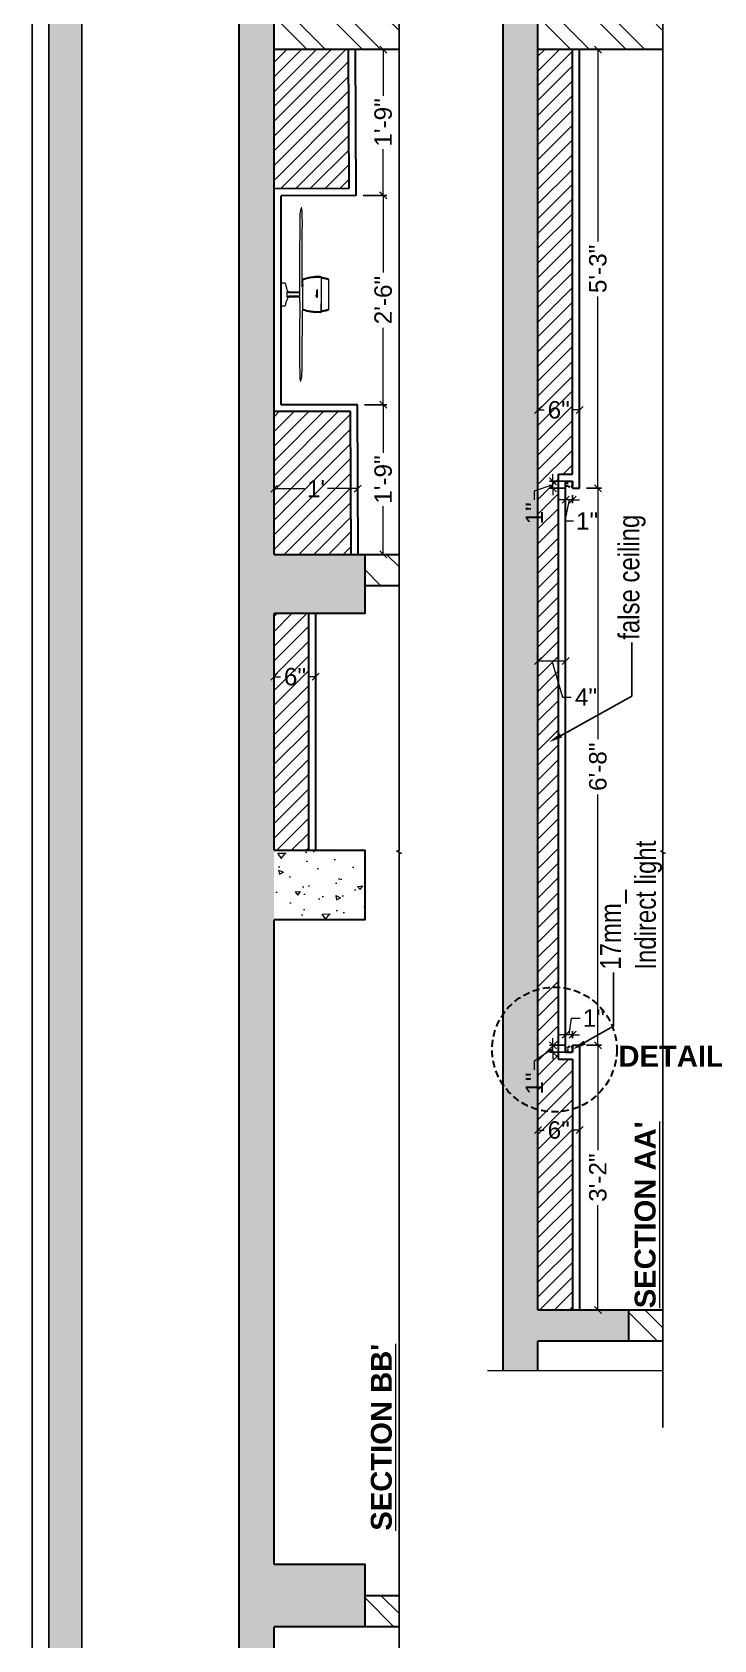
# Model space of a CAD drawing. Header units: millimetres. Extents: x 56222 to 3066687, y -650199 to -121287.
# Drawn here: x 128209.7 to 128307.6, y -185427.1 to -185196.2 of the extents above; entities that cross this region are included whole.
import ezdxf
from ezdxf import colors
from ezdxf.entities.mleader import LeaderData, LeaderLine
from ezdxf.math import Vec2, Vec3

# ---------------------------------------------------------------- set-up
doc = ezdxf.new("R2010")
doc.units = ezdxf.units.MM
doc.header["$MEASUREMENT"] = 0
doc.header["$PDMODE"] = 35
doc.linetypes.add('DASHED2', pattern=[0.375, 0.25, -0.125])
doc.linetypes.add('DASHEDX2', pattern=[1.5, 1, -0.5])
doc.layers.get('Defpoints').update_dxf_attribs({"color": 220})
doc.layers.add('AR HATCH-7', color=7, linetype='Continuous')
for name, color, linetype, lineweight in [('DIM.', 250, 'Continuous', 13), ('dim05', 1, 'Continuous', 13), ('Electrical', 84, 'Continuous', 30), ('GROUND FLOOR', 7, 'Continuous', 9), ('GROUND FLOOR  ( HATCH )', 251, 'Continuous', 9), ('NAME PLATE', 7, 'Continuous', 25), ('SECTION ( SLAB PLine )', 104, 'Continuous', 30), ('Text', 7, 'Continuous', 15), ('wall', 7, 'Continuous', 30), ('XX~SLAB ( BEAM )~ ( DIM )', 7, 'Continuous', 9)]:
    doc.layers.add(name, color=color, linetype=linetype, lineweight=lineweight)
doc.styles.add('Arial', font='arial.ttf')
doc.styles.get("Standard").update_dxf_attribs({"font": 'arial.ttf', "height": 6})
doc.styles.add('style4', font='ARIALN.TTF')
doc.dimstyles.new('ISO-25', dxfattribs={"dimtxt": 2.5, "dimasz": 1, "dimexe": 0.5, "dimexo": 1, "dimtad": 0, "dimdec": 1, "dimlunit": 4, "dimtxsty": 'Standard', "dimblk": 'OBLIQUE', "dimcen": 2.5, "dimclrd": 1, "dimclre": 1, "dimclrt": 5, "dimadec": 0, "dimazin": 0, "dimtfac": 1, "dimtdec": 1, "dimtmove": 0, "dimatfit": 3, "dimfxl": 1, "dimlwd": -1, "dimarcsym": 0})

# ---------------------------------------------------------------- blocks, each defined once
blk = doc.blocks.new('LAYOUT FILE')
at = {"layer": 'NAME PLATE', "true_color": 0xd39e00}
h = blk.add_hatch(color=42, dxfattribs=at)
h.paths.add_polyline_path([(3346889.83, -513806.18), (3346889.83, -514260.7), (3347535.56, -514260.7), (3347535.56, -513806.18)])
h.paths.add_polyline_path([(3346894.36, -513810.71), (3347531.03, -513810.71), (3347531.03, -514256.17), (3346894.36, -514256.17)], flags=16)
at = {"layer": 'NAME PLATE', "color": 42, "true_color": 0xd39e00}
for points in [[(3346887.56, -513803.91), (3347537.83, -513803.91), (3347537.83, -514262.96), (3346887.56, -514262.96)], [(3346889.83, -513806.18), (3347535.56, -513806.18), (3347535.56, -514260.7), (3346889.83, -514260.7)], [(3346894.36, -513810.71), (3347531.03, -513810.71), (3347531.03, -514256.17), (3346894.36, -514256.17)]]:
    blk.add_lwpolyline(points, close=True, dxfattribs=at)
blk = doc.blocks.new('_Oblique')
at = {"layer": 'wall', "color": 0, "lineweight": -2}
blk.add_line((-0.5, -0.5), (0.5, 0.5), dxfattribs=at)
blk = doc.blocks.new('*D143')
at = {"layer": 'Defpoints', "color": 0, "lineweight": 30, "transparency": 16777216}
for p in [(128288.29, -185341.7), (128290.93, -185341.7), (128288.82, -185379.7)]:
    blk.add_point(p, dxfattribs=at)
at = {"layer": 'dim05', "color": 1, "linetype": 'Continuous', "lineweight": -2, "transparency": 16777216}
for p, q in [((128289.29, -185341.7), (128291.43, -185341.7)), ((128289.82, -185379.7), (128291.43, -185379.7))]:
    blk.add_line(p, q, dxfattribs=at)
at = {"layer": 'dim05', "color": 1, "linetype": 'Continuous', "transparency": 16777216}
for p, q in [((128290.93, -185341.7), (128290.93, -185356.75)), ((128290.93, -185379.7), (128290.93, -185364.65))]:
    blk.add_line(p, q, dxfattribs=at)
at = {"layer": 'dim05', "color": 1, "transparency": 16777216}
for p, rotation in [((128290.93, -185341.7), 90), ((128290.93, -185379.7), 270)]:
    blk.add_blockref('_Oblique', p, dxfattribs=dict(at, rotation=rotation))
at = {"layer": 'dim05', "color": 5, "lineweight": 25, "transparency": 16777216, "insert": (128290.93, -185360.7), "char_height": 2.5, "attachment_point": 5, "rotation": 90, "style": 'Arial'}
blk.add_mtext('3\'-2"', dxfattribs=at)
blk = doc.blocks.new('*D144')
at = {"layer": 'Defpoints', "color": 0, "lineweight": 30, "transparency": 16777216}
for p in [(128286.28, -185340.18), (128286.28, -185341.7), (128287.29, -185341.7)]:
    blk.add_point(p, dxfattribs=at)
at = {"layer": 'dim05', "color": 1, "linetype": 'Continuous', "transparency": 16777216}
for p, q in [((128286.79, -185340.18), (128287.14, -185337.79)), ((128287.14, -185337.79), (128288.39, -185337.79)), ((128286.28, -185340.18), (128285.28, -185340.18)), ((128287.29, -185340.18), (128286.28, -185340.18)), ((128287.29, -185340.18), (128286.28, -185340.18)), ((128287.29, -185340.18), (128288.29, -185340.18))]:
    blk.add_line(p, q, dxfattribs=at)
at = {"layer": 'dim05', "color": 1, "linetype": 'Continuous', "lineweight": -2, "transparency": 16777216}
for p, q in [((128286.28, -185340.7), (128286.28, -185339.68)), ((128287.29, -185340.7), (128287.29, -185339.68))]:
    blk.add_line(p, q, dxfattribs=at)
at = {"layer": 'dim05', "color": 1, "transparency": 16777216}
blk.add_blockref('_Oblique', (128286.28, -185340.18), dxfattribs=at)
at = {"layer": 'dim05', "color": 1, "transparency": 16777216, "rotation": 180}
blk.add_blockref('_Oblique', (128287.29, -185340.18), dxfattribs=at)
at = {"layer": 'dim05', "color": 5, "lineweight": 25, "transparency": 16777216, "insert": (128290.34, -185337.79), "char_height": 2.5, "attachment_point": 5, "style": 'Arial'}
blk.add_mtext('1"', dxfattribs=at)
blk = doc.blocks.new('*D145')
at = {"layer": 'Defpoints', "color": 0, "lineweight": 30, "transparency": 16777216}
for p in [(128284.48, -185341.7), (128287.29, -185341.7), (128287.29, -185342.7)]:
    blk.add_point(p, dxfattribs=at)
at = {"layer": 'dim05', "color": 1, "linetype": 'Continuous', "transparency": 16777216}
for p, q in [((128284.48, -185342.2), (128281.79, -185343.99)), ((128284.48, -185341.7), (128284.48, -185340.7)), ((128284.48, -185342.7), (128284.48, -185341.7)), ((128284.48, -185342.7), (128284.48, -185341.7)), ((128284.48, -185342.7), (128284.48, -185343.7)), ((128281.79, -185343.99), (128281.79, -185345.24))]:
    blk.add_line(p, q, dxfattribs=at)
at = {"layer": 'dim05', "color": 1, "linetype": 'Continuous', "lineweight": -2, "transparency": 16777216}
for p, q in [((128286.29, -185341.7), (128283.98, -185341.7)), ((128286.29, -185342.7), (128283.98, -185342.7))]:
    blk.add_line(p, q, dxfattribs=at)
at = {"layer": 'dim05', "color": 1, "transparency": 16777216}
for p, rotation in [((128284.48, -185341.7), 270), ((128284.48, -185342.7), 90)]:
    blk.add_blockref('_Oblique', p, dxfattribs=dict(at, rotation=rotation))
at = {"layer": 'dim05', "color": 5, "lineweight": 25, "transparency": 16777216, "insert": (128281.79, -185347.19), "char_height": 2.5, "attachment_point": 5, "rotation": 90, "style": 'Arial'}
blk.add_mtext('1"', dxfattribs=at)
blk = doc.blocks.new('*D146')
at = {"layer": 'Defpoints', "color": 0, "lineweight": 30, "transparency": 16777216}
for p in [(128288.29, -185261.7), (128290.93, -185261.7), (128288.29, -185341.7)]:
    blk.add_point(p, dxfattribs=at)
at = {"layer": 'dim05', "color": 1, "linetype": 'Continuous', "lineweight": -2, "transparency": 16777216}
for p, q in [((128289.29, -185261.7), (128291.43, -185261.7)), ((128289.29, -185341.7), (128291.43, -185341.7))]:
    blk.add_line(p, q, dxfattribs=at)
at = {"layer": 'dim05', "color": 1, "linetype": 'Continuous', "transparency": 16777216}
for p, q in [((128290.93, -185261.7), (128290.93, -185297.75)), ((128290.93, -185341.7), (128290.93, -185305.66))]:
    blk.add_line(p, q, dxfattribs=at)
at = {"layer": 'dim05', "color": 1, "transparency": 16777216}
for p, rotation in [((128290.93, -185261.7), 90), ((128290.93, -185341.7), 270)]:
    blk.add_blockref('_Oblique', p, dxfattribs=dict(at, rotation=rotation))
at = {"layer": 'dim05', "color": 5, "lineweight": 25, "transparency": 16777216, "insert": (128290.93, -185301.7), "char_height": 2.5, "attachment_point": 5, "rotation": 90, "style": 'Arial'}
blk.add_mtext('6\'-8"', dxfattribs=at)
blk = doc.blocks.new('*D147')
at = {"layer": 'Defpoints', "color": 0, "lineweight": 30, "transparency": 16777216}
for p in [(128286.28, -185261.7), (128287.29, -185261.7), (128286.28, -185263.35)]:
    blk.add_point(p, dxfattribs=at)
at = {"layer": 'dim05', "color": 1, "linetype": 'Continuous', "transparency": 16777216}
for p, q in [((128286.28, -185263.35), (128285.28, -185263.35)), ((128286.79, -185263.35), (128286.17, -185266.4)), ((128287.29, -185263.35), (128286.28, -185263.35)), ((128287.29, -185263.35), (128286.28, -185263.35)), ((128287.29, -185263.35), (128288.29, -185263.35)), ((128286.17, -185266.4), (128287.42, -185266.4))]:
    blk.add_line(p, q, dxfattribs=at)
at = {"layer": 'dim05', "color": 1, "linetype": 'Continuous', "lineweight": -2, "transparency": 16777216}
for p, q in [((128286.28, -185262.7), (128286.28, -185263.85)), ((128287.29, -185262.7), (128287.29, -185263.85))]:
    blk.add_line(p, q, dxfattribs=at)
at = {"layer": 'dim05', "color": 1, "transparency": 16777216}
blk.add_blockref('_Oblique', (128286.28, -185263.35), dxfattribs=at)
at = {"layer": 'dim05', "color": 1, "transparency": 16777216, "rotation": 180}
blk.add_blockref('_Oblique', (128287.29, -185263.35), dxfattribs=at)
at = {"layer": 'dim05', "color": 5, "lineweight": 25, "transparency": 16777216, "insert": (128289.37, -185266.4), "char_height": 2.5, "attachment_point": 5, "style": 'Arial'}
blk.add_mtext('1"', dxfattribs=at)
blk = doc.blocks.new('*D148')
at = {"layer": 'Defpoints', "color": 0, "lineweight": 30, "transparency": 16777216}
for p in [(128284.48, -185260.7), (128287.29, -185260.7), (128287.29, -185261.7)]:
    blk.add_point(p, dxfattribs=at)
at = {"layer": 'dim05', "color": 1, "linetype": 'Continuous', "transparency": 16777216}
for p, q in [((128284.48, -185261.2), (128281.79, -185262.12)), ((128284.48, -185260.7), (128284.48, -185259.7)), ((128284.48, -185261.7), (128284.48, -185260.7)), ((128284.48, -185261.7), (128284.48, -185260.7)), ((128284.48, -185261.7), (128284.48, -185262.7)), ((128281.79, -185262.12), (128281.79, -185263.37))]:
    blk.add_line(p, q, dxfattribs=at)
at = {"layer": 'dim05', "color": 1, "linetype": 'Continuous', "lineweight": -2, "transparency": 16777216}
for p, q in [((128286.29, -185260.7), (128283.98, -185260.7)), ((128286.29, -185261.7), (128283.98, -185261.7))]:
    blk.add_line(p, q, dxfattribs=at)
at = {"layer": 'dim05', "color": 1, "transparency": 16777216}
for p, rotation in [((128284.48, -185260.7), 270), ((128284.48, -185261.7), 90)]:
    blk.add_blockref('_Oblique', p, dxfattribs=dict(at, rotation=rotation))
at = {"layer": 'dim05', "color": 5, "lineweight": 25, "transparency": 16777216, "insert": (128281.79, -185265.31), "char_height": 2.5, "attachment_point": 5, "rotation": 90, "style": 'Arial'}
blk.add_mtext('1"', dxfattribs=at)
blk = doc.blocks.new('*D149')
at = {"layer": 'Defpoints', "color": 0, "lineweight": 30, "transparency": 16777216}
for p in [(128290.93, -185198.7), (128291.28, -185198.7), (128288.29, -185261.7)]:
    blk.add_point(p, dxfattribs=at)
at = {"layer": 'dim05', "color": 1, "linetype": 'Continuous', "lineweight": -2, "transparency": 16777216}
for p, q in [((128290.28, -185198.7), (128290.43, -185198.7)), ((128289.29, -185261.7), (128291.43, -185261.7))]:
    blk.add_line(p, q, dxfattribs=at)
at = {"layer": 'dim05', "color": 1, "linetype": 'Continuous', "transparency": 16777216}
for p, q in [((128290.93, -185198.7), (128290.93, -185226.25)), ((128290.93, -185261.7), (128290.93, -185234.15))]:
    blk.add_line(p, q, dxfattribs=at)
at = {"layer": 'dim05', "color": 1, "transparency": 16777216}
for p, rotation in [((128290.93, -185198.7), 90), ((128290.93, -185261.7), 270)]:
    blk.add_blockref('_Oblique', p, dxfattribs=dict(at, rotation=rotation))
at = {"layer": 'dim05', "color": 5, "lineweight": 25, "transparency": 16777216, "insert": (128290.93, -185230.2), "char_height": 2.5, "attachment_point": 5, "rotation": 90, "style": 'Arial'}
blk.add_mtext('5\'-3"', dxfattribs=at)
blk = doc.blocks.new('*D154')
at = {"layer": 'Defpoints', "color": 0, "lineweight": 30, "transparency": 16777216}
for p in [(128282.32, -185284.74), (128286.28, -185284.74), (128286.28, -185286.5)]:
    blk.add_point(p, dxfattribs=at)
at = {"layer": 'dim05', "color": 1, "linetype": 'Continuous', "lineweight": -2, "transparency": 16777216}
for p, q in [((128282.32, -185285.74), (128282.32, -185287)), ((128286.28, -185285.74), (128286.28, -185287))]:
    blk.add_line(p, q, dxfattribs=at)
at = {"layer": 'dim05', "color": 1, "linetype": 'Continuous', "transparency": 16777216}
for p, q in [((128282.32, -185286.5), (128286.28, -185286.5)), ((128284.3, -185286.5), (128285.86, -185291.69)), ((128285.86, -185291.69), (128287.11, -185291.69))]:
    blk.add_line(p, q, dxfattribs=at)
at = {"layer": 'dim05', "color": 1, "transparency": 16777216, "rotation": 180}
blk.add_blockref('_Oblique', (128282.32, -185286.5), dxfattribs=at)
at = {"layer": 'dim05', "color": 1, "transparency": 16777216}
blk.add_blockref('_Oblique', (128286.28, -185286.5), dxfattribs=at)
at = {"layer": 'dim05', "color": 5, "lineweight": 25, "transparency": 16777216, "insert": (128289.22, -185291.69), "char_height": 2.5, "attachment_point": 5, "style": 'Arial'}
blk.add_mtext('4"', dxfattribs=at)
blk = doc.blocks.new('*D155')
at = {"layer": 'Defpoints', "color": 0, "lineweight": 30, "transparency": 16777216}
for p in [(128282.32, -185250.45), (128288.29, -185250.45), (128288.29, -185250.45)]:
    blk.add_point(p, dxfattribs=at)
at = {"layer": 'dim05', "color": 1, "linetype": 'Continuous', "lineweight": -2, "transparency": 16777216}
for p, q in [((128282.32, -185249.45), (128282.32, -185249.95)), ((128288.29, -185249.45), (128288.29, -185249.95))]:
    blk.add_line(p, q, dxfattribs=at)
at = {"layer": 'dim05', "color": 1, "linetype": 'Continuous', "transparency": 16777216}
for p, q in [((128282.32, -185250.45), (128283.23, -185250.45)), ((128288.29, -185250.45), (128287.37, -185250.45))]:
    blk.add_line(p, q, dxfattribs=at)
at = {"layer": 'dim05', "color": 1, "transparency": 16777216, "rotation": 180}
blk.add_blockref('_Oblique', (128282.32, -185250.45), dxfattribs=at)
at = {"layer": 'dim05', "color": 1, "transparency": 16777216}
blk.add_blockref('_Oblique', (128288.29, -185250.45), dxfattribs=at)
at = {"layer": 'dim05', "color": 5, "lineweight": 25, "transparency": 16777216, "insert": (128285.3, -185250.45), "char_height": 2.5, "attachment_point": 5, "style": 'Arial'}
blk.add_mtext('6"', dxfattribs=at)
blk = doc.blocks.new('*D156')
at = {"layer": 'Defpoints', "color": 0, "lineweight": 30, "transparency": 16777216}
for p in [(128282.32, -185353.88), (128288.29, -185353.88), (128288.29, -185353.88)]:
    blk.add_point(p, dxfattribs=at)
at = {"layer": 'dim05', "color": 1, "linetype": 'Continuous', "lineweight": -2, "transparency": 16777216}
for p, q in [((128282.32, -185352.88), (128282.32, -185353.38)), ((128288.29, -185352.88), (128288.29, -185353.38))]:
    blk.add_line(p, q, dxfattribs=at)
at = {"layer": 'dim05', "color": 1, "linetype": 'Continuous', "transparency": 16777216}
for p, q in [((128282.32, -185353.88), (128283.23, -185353.88)), ((128288.29, -185353.88), (128287.37, -185353.88))]:
    blk.add_line(p, q, dxfattribs=at)
at = {"layer": 'dim05', "color": 1, "transparency": 16777216, "rotation": 180}
blk.add_blockref('_Oblique', (128282.32, -185353.88), dxfattribs=at)
at = {"layer": 'dim05', "color": 1, "transparency": 16777216}
blk.add_blockref('_Oblique', (128288.29, -185353.88), dxfattribs=at)
at = {"layer": 'dim05', "color": 5, "lineweight": 25, "transparency": 16777216, "insert": (128285.3, -185353.88), "char_height": 2.5, "attachment_point": 5, "style": 'Arial'}
blk.add_mtext('6"', dxfattribs=at)
blk = doc.blocks.new('*D186')
at = {"layer": 'Defpoints', "color": 0, "lineweight": 30, "transparency": 16777216}
for p in [(128244.44, -185261.76), (128244.44, -185262.16), (128256.45, -185262.16)]:
    blk.add_point(p, dxfattribs=at)
at = {"layer": 'dim05', "color": 1, "linetype": 'Continuous', "lineweight": -2, "transparency": 16777216}
for p, q in [((128244.44, -185261.16), (128244.44, -185261.26)), ((128256.45, -185261.16), (128256.45, -185261.26))]:
    blk.add_line(p, q, dxfattribs=at)
at = {"layer": 'dim05', "color": 1, "linetype": 'Continuous', "transparency": 16777216}
for p, q in [((128244.44, -185261.76), (128248.79, -185261.76)), ((128256.45, -185261.76), (128252.1, -185261.76))]:
    blk.add_line(p, q, dxfattribs=at)
at = {"layer": 'dim05', "color": 1, "transparency": 16777216, "rotation": 180}
blk.add_blockref('_Oblique', (128244.44, -185261.76), dxfattribs=at)
at = {"layer": 'dim05', "color": 1, "transparency": 16777216}
blk.add_blockref('_Oblique', (128256.45, -185261.76), dxfattribs=at)
at = {"layer": 'dim05', "color": 5, "lineweight": 25, "transparency": 16777216, "insert": (128250.44, -185261.76), "char_height": 2.5, "attachment_point": 5, "style": 'Arial'}
blk.add_mtext("1'", dxfattribs=at)
blk = doc.blocks.new('*D187')
at = {"layer": 'Defpoints', "color": 0, "lineweight": 30, "transparency": 16777216}
for p in [(128256.39, -185249.7), (128260.1, -185249.7), (128256.49, -185271.2)]:
    blk.add_point(p, dxfattribs=at)
at = {"layer": 'dim05', "color": 1, "linetype": 'Continuous', "lineweight": -2, "transparency": 16777216}
for p, q in [((128257.39, -185249.7), (128260.6, -185249.7)), ((128257.49, -185271.2), (128260.6, -185271.2))]:
    blk.add_line(p, q, dxfattribs=at)
at = {"layer": 'dim05', "color": 1, "linetype": 'Continuous', "transparency": 16777216}
for p, q in [((128260.1, -185249.7), (128260.1, -185256.62)), ((128260.1, -185271.2), (128260.1, -185264.28))]:
    blk.add_line(p, q, dxfattribs=at)
at = {"layer": 'dim05', "color": 1, "transparency": 16777216}
for p, rotation in [((128260.1, -185249.7), 90), ((128260.1, -185271.2), 270)]:
    blk.add_blockref('_Oblique', p, dxfattribs=dict(at, rotation=rotation))
at = {"layer": 'dim05', "color": 5, "lineweight": 25, "transparency": 16777216, "insert": (128260.1, -185260.45), "char_height": 2.5, "attachment_point": 5, "rotation": 90, "style": 'Arial'}
blk.add_mtext('1\'-9"', dxfattribs=at)
blk = doc.blocks.new('*D188')
at = {"layer": 'Defpoints', "color": 0, "lineweight": 30, "transparency": 16777216}
for p in [(128256.24, -185219.66), (128260.1, -185219.66), (128256.39, -185249.7)]:
    blk.add_point(p, dxfattribs=at)
at = {"layer": 'dim05', "color": 1, "linetype": 'Continuous', "lineweight": -2, "transparency": 16777216}
for p, q in [((128257.24, -185219.66), (128260.6, -185219.66)), ((128257.39, -185249.7), (128260.6, -185249.7))]:
    blk.add_line(p, q, dxfattribs=at)
at = {"layer": 'dim05', "color": 1, "linetype": 'Continuous', "transparency": 16777216}
for p, q in [((128260.1, -185219.66), (128260.1, -185230.71)), ((128260.1, -185249.7), (128260.1, -185238.65))]:
    blk.add_line(p, q, dxfattribs=at)
at = {"layer": 'dim05', "color": 1, "transparency": 16777216}
for p, rotation in [((128260.1, -185219.66), 90), ((128260.1, -185249.7), 270)]:
    blk.add_blockref('_Oblique', p, dxfattribs=dict(at, rotation=rotation))
at = {"layer": 'dim05', "color": 5, "lineweight": 25, "transparency": 16777216, "insert": (128260.1, -185234.68), "char_height": 2.5, "attachment_point": 5, "rotation": 90, "style": 'Arial'}
blk.add_mtext('2\'-6"', dxfattribs=at)
blk = doc.blocks.new('*D189')
at = {"layer": 'Defpoints', "color": 0, "lineweight": 30, "transparency": 16777216}
for p in [(128256.24, -185198.7), (128260.1, -185198.7), (128256.24, -185219.64)]:
    blk.add_point(p, dxfattribs=at)
at = {"layer": 'dim05', "color": 1, "linetype": 'Continuous', "lineweight": -2, "transparency": 16777216}
for p, q in [((128257.24, -185198.7), (128260.6, -185198.7)), ((128257.24, -185219.64), (128260.6, -185219.64))]:
    blk.add_line(p, q, dxfattribs=at)
at = {"layer": 'dim05', "color": 1, "linetype": 'Continuous', "transparency": 16777216}
for p, q in [((128260.1, -185198.7), (128260.1, -185205.34)), ((128260.1, -185219.64), (128260.1, -185213))]:
    blk.add_line(p, q, dxfattribs=at)
at = {"layer": 'dim05', "color": 1, "transparency": 16777216}
for p, rotation in [((128260.1, -185198.7), 90), ((128260.1, -185219.64), 270)]:
    blk.add_blockref('_Oblique', p, dxfattribs=dict(at, rotation=rotation))
at = {"layer": 'dim05', "color": 5, "lineweight": 25, "transparency": 16777216, "insert": (128260.1, -185209.17), "char_height": 2.5, "attachment_point": 5, "rotation": 90, "style": 'Arial'}
blk.add_mtext('1\'-9"', dxfattribs=at)
blk = doc.blocks.new('*D190')
at = {"layer": 'Defpoints', "color": 0, "lineweight": 30, "transparency": 16777216}
for p in [(128244.44, -185288.77), (128250.41, -185288.77), (128250.41, -185288.77)]:
    blk.add_point(p, dxfattribs=at)
at = {"layer": 'dim05', "color": 1, "linetype": 'Continuous', "lineweight": -2, "transparency": 16777216}
for p, q in [((128244.44, -185287.77), (128244.44, -185288.27)), ((128250.41, -185287.77), (128250.41, -185288.27))]:
    blk.add_line(p, q, dxfattribs=at)
at = {"layer": 'dim05', "color": 1, "linetype": 'Continuous', "transparency": 16777216}
for p, q in [((128244.44, -185288.77), (128245.36, -185288.77)), ((128250.41, -185288.77), (128249.49, -185288.77))]:
    blk.add_line(p, q, dxfattribs=at)
at = {"layer": 'dim05', "color": 1, "transparency": 16777216, "rotation": 180}
blk.add_blockref('_Oblique', (128244.44, -185288.77), dxfattribs=at)
at = {"layer": 'dim05', "color": 1, "transparency": 16777216}
blk.add_blockref('_Oblique', (128250.41, -185288.77), dxfattribs=at)
at = {"layer": 'dim05', "color": 5, "lineweight": 25, "transparency": 16777216, "insert": (128247.43, -185288.77), "char_height": 2.5, "attachment_point": 5, "style": 'Arial'}
blk.add_mtext('6"', dxfattribs=at)

msp = doc.modelspace()

# ---------------------------------------------------------------- hatches: boundary and pattern name
at = {"layer": 'AR HATCH-7', "lineweight": 15, "true_color": 0x939598}
h = msp.add_hatch(dxfattribs=at)
h.set_pattern_fill('AR-CONC', color=252, angle=315)
h.set_pattern_definition([(5, (263095.9467, -368477.0155), (4.62807079, -5.51551999), [0.75, -8.25]), (310, (263095.947, -368477.0155), (4.3376815, 6.29992167), [0.6, -6.6]), (55.4514445, (263096.3323, -368477.475), (8.96575221, 0.78440164), [0.63740192, -7.01142112]), (1.1842, (263097.361, -368475.601), (6.37613776, -8.71693388), [1.125, -12.375]), (51.6356355, (263097.892, -368476.328), (13.4971167, 0.2790007), [0.9561034, -10.5171376]), (306.184164, (263097.361, -368475.601), (13.4971167, 0.2790007), [0.9, -9.9]), (336, (263097.7144, -368476.662), (1.37382476, -7.06771572), [0.75, -8.25]), (281, (263097.7144, -368476.662), (6.84808435, 3.40708593), [0.6, -6.6]), (26.4514447, (263097.829, -368477.251), (8.22190906, -3.66062975), [0.6374019, -7.01142112]), (352.5, (263095.9467, -368477.0155), (2.439898176, 2.267931853), [0, -6.52, 0, -6.7, 0, -6.625]), (322.5, (263095.9467, -368477.0155), (4.6490945, 0.92872942), [0, -3.82, 0, -6.37, 0, -2.525]), (282.5, (263094.3698, -368475.4387), (3.615207618, -3.934181673), [0, -2.5, 0, -7.8, 0, -10.35]), (272.5, (263093.6627, -368474.7316), (4.83159807, -3.41589983), [0, -3.25, 0, -5.18, 0, -7.35])])
h.paths.add_polyline_path([(128239.44, -185429.39), (128244.44, -185429.39), (128244.44, -185425.2), (128257.44, -185425.2), (128257.44, -185416.2), (128244.44, -185416.2), (128244.44, -185279.7), (128257.44, -185279.7), (128257.44, -185271.2), (128244.44, -185271.2), (128244.44, -185105.67), (128239.44, -185105.67)])
h = msp.add_hatch(dxfattribs=at)
h.set_pattern_fill('AR-CONC', color=252, angle=315)
h.set_pattern_definition([(5, (263133.823, -368477.0155), (4.62807079, -5.51551999), [0.75, -8.25]), (310, (263133.823, -368477.0155), (4.3376815, 6.29992167), [0.6, -6.6]), (55.4514445, (263134.209, -368477.475), (8.96575221, 0.78440164), [0.63740192, -7.01142112]), (1.1842, (263135.2375, -368475.601), (6.37613776, -8.71693388), [1.125, -12.375]), (51.6356355, (263135.769, -368476.328), (13.4971167, 0.2790007), [0.9561034, -10.5171376]), (306.184164, (263135.237, -368475.601), (13.4971167, 0.2790007), [0.9, -9.9]), (336, (263135.591, -368476.662), (1.37382476, -7.06771572), [0.75, -8.25]), (281, (263135.591, -368476.662), (6.84808435, 3.40708593), [0.6, -6.6]), (26.4514447, (263135.7055, -368477.251), (8.22190906, -3.66062975), [0.6374019, -7.01142112]), (352.5, (263133.8232, -368477.0155), (2.439898176, 2.267931853), [0, -6.52, 0, -6.7, 0, -6.625]), (322.5, (263133.8232, -368477.0155), (4.6490945, 0.92872942), [0, -3.82, 0, -6.37, 0, -2.525]), (282.5, (263132.2464, -368475.4387), (3.615207618, -3.934181673), [0, -2.5, 0, -7.8, 0, -10.35]), (272.5, (263131.5393, -368474.7316), (4.83159807, -3.41589983), [0, -3.25, 0, -5.18, 0, -7.35])])
h.paths.add_polyline_path([(128277.32, -185388.32), (128282.32, -185388.32), (128282.32, -185384.2), (128295.32, -185384.2), (128295.32, -185379.7), (128282.32, -185379.7), (128282.32, -185228.2), (128282.32, -185228.2), (128282.32, -185223.7), (128282.32, -185223.7), (128282.32, -185188.35), (128277.32, -185188.35)])
h = msp.add_hatch(dxfattribs=at)
h.set_pattern_fill('ANSI32', color=252, scale=15, angle=270)
h.set_pattern_definition([(315, (263095.9467, -368472.572), (3.97747564, 3.97747564), []), (315, (263095.9467, -368475.224), (3.97747564, 3.97747564), [])])
h.paths.add_polyline_path([(128244.44, -185198.7), (128262.37, -185198.7), (128262.37, -185194.2), (128244.44, -185194.2)])
h = msp.add_hatch(dxfattribs=at)
h.set_pattern_fill('ANSI32', color=252, scale=15, angle=270)
h.set_pattern_definition([(315, (263133.823, -368472.572), (3.97747564, 3.97747564), []), (315, (263133.823, -368475.224), (3.97747564, 3.97747564), [])])
h.paths.add_polyline_path([(128282.32, -185198.7), (128300.25, -185198.7), (128300.25, -185194.2), (128282.32, -185194.2)])
h = msp.add_hatch(dxfattribs=at)
h.set_pattern_fill('ANSI32', color=252, scale=15, angle=270)
h.set_pattern_definition([(315, (263095.9467, -368549.5724), (3.97747564, 3.97747564), []), (315, (263095.9467, -368552.224), (3.97747564, 3.97747564), [])])
h.paths.add_polyline_path([(128257.44, -185275.7), (128262.37, -185275.7), (128262.37, -185271.2), (128257.44, -185271.2)])
h = msp.add_hatch(dxfattribs=at)
h.set_pattern_fill('AR-CONC', color=252, angle=315)
h.set_pattern_definition([(5, (-3126.636, -172.4574), (4.62807079, -5.51551999), [0.75, -8.25]), (310, (-3126.636, -172.4574), (4.3376815, 6.29992167), [0.6, -6.6]), (55.4514445, (-3126.25, -172.917), (8.96575221, 0.78440164), [0.63740192, -7.01142112]), (1.1842, (-3125.222, -171.043), (6.37613776, -8.71693388), [1.125, -12.375]), (51.6356355, (-3124.69, -171.77), (13.4971167, 0.2790007), [0.9561034, -10.5171376]), (306.184164, (-3125.222, -171.043), (13.4971167, 0.2790007), [0.9, -9.9]), (336, (-3124.868, -172.104), (1.37382476, -7.06771572), [0.75, -8.25]), (281, (-3124.868, -172.104), (6.84808435, 3.40708593), [0.6, -6.6]), (26.4514447, (-3124.7536, -172.693), (8.22190906, -3.66062975), [0.6374019, -7.01142112]), (352.5, (-3126.6358, -172.4574), (2.439898176, 2.267931853), [0, -6.52, 0, -6.7, 0, -6.625]), (322.5, (-3126.6358, -172.4574), (4.6490945, 0.92872942), [0, -3.82, 0, -6.37, 0, -2.525]), (282.5, (-3128.2127, -170.8806), (3.615207618, -3.934181673), [0, -2.5, 0, -7.8, 0, -10.35]), (272.5, (-3128.9198, -170.1735), (4.83159807, -3.41589983), [0, -3.25, 0, -5.18, 0, -7.35])])
h.paths.add_polyline_path([(128257.44, -185313.7), (128244.44, -185313.7), (128244.44, -185323.7), (128257.44, -185323.7)])
h = msp.add_hatch(dxfattribs=at)
h.set_pattern_fill('ANSI32', color=252, scale=15, angle=270)
h.set_pattern_definition([(315, (263133.823, -368653.5724), (3.97747564, 3.97747564), []), (315, (263133.823, -368656.224), (3.97747564, 3.97747564), [])])
h.paths.add_polyline_path([(128295.32, -185384.2), (128300.25, -185384.2), (128300.25, -185379.7), (128295.32, -185379.7)])
h = msp.add_hatch(dxfattribs=at)
h.set_pattern_fill('ANSI32', color=252, scale=15, angle=270)
h.set_pattern_definition([(315, (263095.9467, -368694.5724), (3.97747564, 3.97747564), []), (315, (263095.9467, -368697.224), (3.97747564, 3.97747564), [])])
h.paths.add_polyline_path([(128257.44, -185425.2), (128262.37, -185425.2), (128262.37, -185420.7), (128257.44, -185420.7)])
at = {"layer": 'GROUND FLOOR  ( HATCH )', "lineweight": 25}
h = msp.add_hatch(dxfattribs=at)
h.set_pattern_fill('ANSI31', color=6, scale=12, angle=180, style=0)
h.set_pattern_definition([(225, (-3886.769, -43.7217), (1.060660172, -1.060660172), [])])
h.paths.add_polyline_path([(128244.44, -185198.7), (128244.44, -185218.69), (128255.23, -185218.66), (128255.13, -185198.7)])
h.paths.add_polyline_path([(128244.44, -185250.7), (128244.44, -185271.2), (128255.49, -185271.2), (128255.39, -185250.7)])
h.paths.add_polyline_path([(128252.89, -185264.81), (128248.26, -185264.81)], flags=16)
at = {"layer": 'GROUND FLOOR  ( HATCH )', "lineweight": 15}
h = msp.add_hatch(dxfattribs=at)
h.set_pattern_fill('ANSI31', color=6, scale=12, angle=180, style=0)
h.set_pattern_definition([(225, (-55813.2256, -316728.894), (1.060660172, -1.060660172), [])])
h.paths.add_polyline_path([(128282.32, -185198.7), (128282.32, -185379.7), (128287.29, -185379.7), (128287.29, -185343.7), (128285.28, -185343.7), (128285.28, -185259.7), (128287.29, -185259.7), (128287.29, -185198.7)])
h = msp.add_hatch(dxfattribs=at)
h.set_pattern_fill('ANSI31', color=6, scale=12, angle=180, style=0)
h.set_pattern_definition([(225, (-3157.3636, -172.4574), (1.060660172, -1.060660172), [])])
h.paths.add_polyline_path([(128249.41, -185279.7), (128244.44, -185279.7), (128244.44, -185313.7), (128249.41, -185313.7)])

# ---------------------------------------------------------------- linework, layer by layer
at = {"layer": 'dim05', "color": 3, "linetype": 'DASHED2', "lineweight": 30}
for points in [[(128287.29, -185260.7), (128287.29, -185261.49), (128286.57, -185261.49), (128286.57, -185260.7)], [(128287.29, -185342.7), (128287.29, -185341.91), (128286.57, -185341.91), (128286.57, -185342.7)]]:
    msp.add_lwpolyline(points, close=True, dxfattribs=at)
at = {"layer": 'dim05', "color": 242, "linetype": 'DASHEDX2', "lineweight": 30, "true_color": 0xcd2027}
msp.add_circle((128284.69, -185342.31), 8.95, dxfattribs=at)
at = {"layer": 'Electrical', "lineweight": 15}
for points in [[(128245.72, -185235.51, 0.031611), (128245.93, -185235.5, 0.125707), (128246.05, -185235.45, 0.168352), (128246.12, -185235.36, 0.06937), (128246.14, -185235.21, -0.053248), (128246.15, -185235.05, -0.022494), (128246.21, -185234.84, -0.021672), (128246.29, -185234.61, -0.024013), (128246.39, -185234.4), (128246.48, -185234.23), (128247.28, -185234.23), (128248.07, -185234.23), (128248.07, -185234.56, 0.01257), (128248.07, -185234.7, 0.016781), (128248.08, -185234.82, 0.014033), (128248.1, -185234.92, 0.140749), (128248.12, -185234.95, -0.18367), (128248.13, -185235, -0.001008), (128248.14, -185235.49, -0.00416), (128248.13, -185236.04, -0.002608), (128248.12, -185236.69, 0.00446), (128248.09, -185238.49, 0.001671), (128248.08, -185241, 0.00163), (128248.09, -185243.48, 0.00537), (128248.12, -185245.11, 0.003499), (128248.15, -185246.01, 0.064599), (128248.2, -185246.29, 0.732885), (128248.26, -185246.29, 0.025361), (128248.36, -185245.91, 0.038713), (128248.42, -185245.5, 0.008062), (128248.45, -185244.77, 0.004008), (128248.47, -185243.53, 0.000476), (128248.48, -185240.76, -0.000382), (128248.5, -185237.91, -0.004311), (128248.52, -185236.78, -0.003775), (128248.54, -185236.12, -0.527222), (128248.6, -185236.08, 0.025208), (128248.66, -185236.1, 0.002452), (128248.79, -185236.15, 0.003104), (128248.96, -185236.2, 0.002451), (128249.14, -185236.25, 0.038797), (128249.67, -185236.36, 0.017295), (128250.38, -185236.42, 0.009626), (128251.08, -185236.44, 0.232), (128251.25, -185236.36, -0.12153), (128251.3, -185236.32, -0.029036), (128251.39, -185236.29, -0.027148), (128251.5, -185236.26, -0.020203), (128251.63, -185236.24, 0.015364), (128251.76, -185236.22, 0.012419), (128251.9, -185236.2, 0.012609), (128252.03, -185236.16, 0.031368), (128252.12, -185236.13), (128252.31, -185236.06), (128252.31, -185233.89, 0.001347), (128252.31, -185232.8, 0.00619), (128252.29, -185232.16, 0.004097), (128252.28, -185231.73, 0.212648), (128252.24, -185231.66, 0.099431), (128252.19, -185231.64, 0.009769), (128252.07, -185231.6, 0.012042), (128251.92, -185231.57, 0.009263), (128251.75, -185231.54, -0.014105), (128251.58, -185231.5, -0.017323), (128251.43, -185231.46, -0.0159), (128251.3, -185231.42, -0.108083), (128251.25, -185231.39, 0.199365), (128251.02, -185231.29, 0.015262), (128250.36, -185231.31, 0.021782), (128249.65, -185231.39, 0.036673), (128249.06, -185231.52, 0.007985), (128248.66, -185231.65, 0.146339), (128248.55, -185231.73, 0.156969), (128248.51, -185231.85, 0.009576), (128248.5, -185232.25, -0.007033), (128248.55, -185232.48, -0.020532), (128248.54, -185232.65, -0.021635), (128248.52, -185232.76, -0.357361), (128248.49, -185232.78, -0.28728), (128248.47, -185232.77, -0.084275), (128248.46, -185232.72, -0.047764), (128248.46, -185232.65, -0.016901), (128248.47, -185232.55, 0.034149), (128248.45, -185232.03, 0.000247), (128248.47, -185227.66, 0.000587), (128248.49, -185223.53, 0.012623), (128248.46, -185222.31, 0.004943), (128248.44, -185221.95, 0.010136), (128248.42, -185221.67, 0.004612), (128248.39, -185221.45, 0.381732), (128248.36, -185221.43, 0.300346), (128248.34, -185221.45, 0.011868), (128248.3, -185221.55, 0.017557), (128248.25, -185221.69, 0.011101), (128248.21, -185221.86, 0.043189), (128248.15, -185222.27, 0.008438), (128248.13, -185223.02, 0.003884), (128248.11, -185224.36, 0.000379), (128248.1, -185227.57, -0.000049), (128248.09, -185229.62, -0.000074), (128248.08, -185231.4, -0.000026), (128248.08, -185232.94, -0.001901), (128248.07, -185233.19), (128248.07, -185233.53), (128247.3, -185233.53), (128246.53, -185233.53), (128246.42, -185233.38, -0.061504), (128246.33, -185233.22, -0.019383), (128246.24, -185232.96, -0.019492), (128246.16, -185232.69, -0.058931), (128246.14, -185232.5, 0.094264), (128246.11, -185232.38, 0.160811), (128246.05, -185232.3, 0.108822), (128245.93, -185232.25, 0.030881), (128245.72, -185232.24), (128245.44, -185232.24), (128245.44, -185233.88), (128245.44, -185235.51)], [(128248.99, -185231.62, -0.020101), (128249.39, -185231.51, -0.021298), (128249.79, -185231.44, -0.020022), (128250.21, -185231.4, -0.01425), (128250.69, -185231.38), (128251.18, -185231.38), (128251.17, -185233.86), (128251.15, -185236.35), (128250.73, -185236.36, -0.029881), (128250.24, -185236.35, -0.018986), (128249.67, -185236.28, -0.019091), (128249.12, -185236.18, -0.037142), (128248.7, -185236.04), (128248.55, -185235.98), (128248.55, -185233.87), (128248.55, -185231.76)], [(128251.36, -185231.54, -0.042546), (128251.57, -185231.57, -0.01707), (128251.86, -185231.63, -0.010807), (128252.13, -185231.71, -0.179063), (128252.21, -185231.77, -0.135797), (128252.23, -185231.83, -0.000824), (128252.24, -185232.42, -0.003321), (128252.25, -185233.09, -0.0021), (128252.25, -185233.88, -0.0021), (128252.25, -185234.66, -0.003321), (128252.24, -185235.34, -0.000824), (128252.23, -185235.93, -0.135797), (128252.21, -185235.99, -0.179063), (128252.13, -185236.05, -0.010807), (128251.86, -185236.12, -0.01707), (128251.57, -185236.19, -0.042546), (128251.36, -185236.21), (128251.24, -185236.21), (128251.24, -185233.88), (128251.24, -185231.54)], [(128246.35, -185233.42, -0.148195), (128246.37, -185233.43, -0.098894), (128246.39, -185233.44, -0.082425), (128246.4, -185233.47, -0.064853), (128246.41, -185233.5, 0.33533), (128246.44, -185233.54, 0.045065), (128246.56, -185233.57, 0.021161), (128246.78, -185233.58, 0.002961), (128247.24, -185233.58), (128248.07, -185233.58), (128248.07, -185233.85), (128248.07, -185234.12), (128247.27, -185234.12, 0.002612), (128246.77, -185234.12, 0.031387), (128246.57, -185234.14, 0.090648), (128246.47, -185234.17, 0.116561), (128246.39, -185234.24, -0.093928), (128246.34, -185234.28, -0.5185), (128246.32, -185234.27, -0.057033), (128246.3, -185234.19, -0.002665), (128246.3, -185233.89, -0.009371), (128246.3, -185233.7, -0.019098), (128246.31, -185233.55, -0.015455), (128246.33, -185233.44, -0.365343)], [(128250.51, -185234.21, 0.026241), (128250.54, -185234.24, 0.027506), (128250.58, -185234.26, 0.028546), (128250.61, -185234.28, 0.09852), (128250.63, -185234.28, 0.406912), (128250.66, -185234.26, 0.003121), (128250.66, -185233.95, 0.009429), (128250.66, -185233.61, 0.007208), (128250.64, -185233.23, 0.285816), (128250.64, -185233.22, 0.227811), (128250.62, -185233.22, 0.079412), (128250.6, -185233.24, 0.027911), (128250.57, -185233.27, 0.092589), (128250.54, -185233.33, 0.038675), (128250.52, -185233.42, 0.031565), (128250.52, -185233.53, 0.018135), (128250.52, -185233.66, -0.014124), (128250.53, -185233.79, -0.033496), (128250.52, -185233.88, -0.045113), (128250.51, -185233.94, -0.329526), (128250.49, -185233.96, 0.302129), (128250.45, -185233.99, 0.123123), (128250.43, -185234.06, 0.087528), (128250.46, -185234.14, 0.102055)]]:
    msp.add_lwpolyline(points, format="xyb", close=True, dxfattribs=at)
at = {"layer": 'GROUND FLOOR', "color": 6, "lineweight": 30}
for p, q in [((128255.23, -185218.66), (128255.13, -185198.66)), ((128256.24, -185219.66), (128256.14, -185198.66)), ((128287.29, -185259.7), (128287.29, -185198.7)), ((128288.29, -185261.7), (128288.29, -185198.7)), ((128255.23, -185218.66), (128244.44, -185218.69)), ((128244.44, -185250.7), (128244.44, -185218.69)), ((128256.24, -185219.64), (128245.44, -185219.69)), ((128245.44, -185249.7), (128245.44, -185219.69)), ((128247.32, -185219.7), (128247.32, -185219.69)), ((128248.32, -185218.69), (128248.32, -185218.69)), ((128256.39, -185249.7), (128245.44, -185249.7)), ((128256.49, -185271.2), (128256.39, -185249.7)), ((128255.39, -185250.7), (128244.44, -185250.7)), ((128255.49, -185271.2), (128255.39, -185250.7)), ((128285.28, -185343.7), (128285.28, -185259.7)), ((128285.28, -185259.7), (128287.29, -185259.7)), ((128286.28, -185342.7), (128286.28, -185260.7)), ((128286.28, -185260.7), (128287.29, -185260.7)), ((128287.29, -185261.7), (128287.29, -185260.7)), ((128287.29, -185261.7), (128288.29, -185261.7)), ((128249.41, -185313.7), (128249.41, -185279.7)), ((128250.41, -185313.7), (128250.41, -185279.7)), ((128286.28, -185342.7), (128287.29, -185342.7)), ((128287.29, -185341.7), (128287.29, -185342.7)), ((128287.29, -185341.7), (128288.29, -185341.7)), ((128288.29, -185341.7), (128288.29, -185379.7)), ((128285.28, -185343.7), (128287.29, -185343.7)), ((128287.29, -185343.7), (128287.29, -185379.7))]:
    msp.add_line(p, q, dxfattribs=at)
at = {"layer": 'SECTION ( SLAB PLine )', "color": 1}
for p, q in [((128239.44, -185429.39), (128239.44, -185105.67)), ((128244.44, -185198.7), (128244.44, -185105.67)), ((128277.32, -185388.39), (128277.32, -185105.67)), ((128282.32, -185198.7), (128282.32, -185105.67)), ((128244.44, -185271.2), (128244.44, -185198.7)), ((128282.32, -185379.7), (128282.32, -185198.7)), ((128244.44, -185313.7), (128244.44, -185279.7)), ((128244.44, -185416.2), (128244.44, -185323.7)), ((128282.32, -185388.39), (128282.32, -185384.2)), ((128244.44, -185429.39), (128244.44, -185425.2))]:
    msp.add_line(p, q, dxfattribs=at)
for points in [[(128244.44, -185271.2), (128257.44, -185271.2), (128257.44, -185279.7), (128244.44, -185279.7)], [(128244.44, -185313.7), (128257.44, -185313.7), (128257.44, -185323.7), (128244.44, -185323.7)], [(128282.32, -185379.7), (128295.32, -185379.7), (128295.32, -185384.2), (128282.32, -185384.2)], [(128244.44, -185416.2), (128257.44, -185416.2), (128257.44, -185425.2), (128244.44, -185425.2)]]:
    msp.add_lwpolyline(points, dxfattribs=at)
at = {"layer": 'Text', "color": 251, "linetype": 'Continuous', "lineweight": 0, "true_color": 0x636466}
for p, q in [((128262.37, -185437.58), (128262.37, -185105.67)), ((128300.25, -185396.58), (128300.25, -185105.67)), ((128275.09, -185388.39), (128300.25, -185388.39))]:
    msp.add_line(p, q, dxfattribs=at)
for points in [[(128262.37, -185186.85), (128262.37, -185313.72), (128262.03, -185313.84), (128262.71, -185314.09), (128262.37, -185314.22), (128262.37, -185437.58)], [(128300.25, -185186.85), (128300.25, -185313.72), (128299.9, -185313.84), (128300.59, -185314.09), (128300.25, -185314.22), (128300.25, -185396.58)]]:
    msp.add_lwpolyline(points, dxfattribs=at)
at = {"layer": 'XX~SLAB ( BEAM )~ ( DIM )', "lineweight": 30}
for points in [[(128262.37, -185198.7), (128244.44, -185198.7)], [(128300.25, -185198.7), (128282.32, -185198.7)], [(128244.44, -185271.2), (128262.37, -185271.2)], [(128262.37, -185275.7), (128257.44, -185275.7)], [(128295.32, -185379.7), (128300.25, -185379.7)], [(128300.25, -185384.2), (128295.32, -185384.2)], [(128257.44, -185420.7), (128262.37, -185420.7)], [(128262.37, -185425.2), (128257.44, -185425.2)]]:
    msp.add_lwpolyline(points, dxfattribs=at)

# ---------------------------------------------------------------- block references
at = {"layer": 'NAME PLATE', "lineweight": 0, "transparency": 33554687, "xscale": 1.050329150089141, "yscale": 1.050329150089141, "zscale": 1.050329150089141}
msp.add_blockref('LAYOUT FILE', (-3387123.88, 354597.05, 0.11), dxfattribs=at)

# ---------------------------------------------------------------- texts
at = {"layer": 'DIM.', "color": 1, "char_height": 3, "attachment_point": 1, "rotation": 90}
for s, insert in [("{\\fArial|b1|i0|c0|p34;\\LSECTION AA'}", (128296.21, -185379.47)), ("{\\fArial|b1|i0|c0|p34;\\LSECTION BB'}", (128258.33, -185411.41))]:
    msp.add_mtext_dynamic_manual_height_columns(s, width=111.5588, gutter_width=1, heights=[0], dxfattribs=dict(at, insert=insert))
at = {"layer": 'Text', "insert": (128303.54, -185343.26, -2.28), "char_height": 3, "attachment_point": 5}
msp.add_mtext('\\A1;{\\fArial|b1|i0|c0|p34;\\C1;DETAIL A}', dxfattribs=at)

# ---------------------------------------------------------------- dimensions: what is measured, and where the dimension line sits
at = {"layer": 'dim05', "color": 27, "lineweight": 25, "true_color": 0x7d5120}
for base, p1, p2, angle, picture, middle in [((128260.1, -185198.7), (128256.24, -185219.64), (128256.24, -185198.7), 90, '*D189', (128260.1, -185209.17)), ((128290.93, -185198.7), (128288.29, -185261.7), (128291.28, -185198.7), 90, '*D149', (128290.93, -185230.2)), ((128260.1, -185219.66), (128256.39, -185249.7), (128256.24, -185219.66), 90, '*D188', (128260.1, -185234.68)), ((128244.44, -185261.76), (128256.45, -185262.16), (128244.44, -185262.16), 180, '*D186', (128250.44, -185261.76)), ((128290.93, -185261.7), (128288.29, -185341.7), (128288.29, -185261.7), 90, '*D146', (128290.93, -185301.7)), ((128290.93, -185341.7), (128288.82, -185379.7), (128288.29, -185341.7), 90, '*D143', (128290.93, -185360.7))]:
    dim = msp.add_linear_dim(base=base, p1=p1, p2=p2, angle=angle, dimstyle='ISO-25', override={"dimtxsty": 'Arial', "dimtmove": 1}, dxfattribs=at)
    dim.commit()
    dim.dimension.update_dxf_attribs({"geometry": picture, "text_midpoint": middle})
dim = msp.add_linear_dim(base=(128260.1, -185249.7), p1=(128256.49, -185271.2), p2=(128256.39, -185249.7), angle=90, text='1\'-9"', dimstyle='ISO-25', override={"dimdec": 0, "dimtxsty": 'Arial', "dimtmove": 1}, dxfattribs=at)
dim.commit()
dim.dimension.update_dxf_attribs({"geometry": '*D187', "text_midpoint": (128260.1, -185260.45)})
for base, p1, p2, picture, middle in [((128288.29, -185250.45), (128282.32, -185250.45), (128288.29, -185250.45), '*D155', (128285.3, -185250.45)), ((128286.28, -185286.5), (128282.32, -185284.74), (128286.28, -185284.74), '*D154', (128287.73, -185291.69)), ((128250.41, -185288.77), (128244.44, -185288.77), (128250.41, -185288.77), '*D190', (128247.43, -185288.77)), ((128288.29, -185353.88), (128282.32, -185353.88), (128288.29, -185353.88), '*D156', (128285.3, -185353.88))]:
    dim = msp.add_linear_dim(base=base, p1=p1, p2=p2, dimstyle='ISO-25', override={"dimtxsty": 'Arial', "dimtmove": 1}, dxfattribs=at)
    dim.commit()
    dim.dimension.update_dxf_attribs({"geometry": picture, "text_midpoint": middle})
for base, p1, p2, angle, picture, middle in [((128284.48, -185260.7), (128287.29, -185261.7), (128287.29, -185260.7), 90, '*D148', (128281.79, -185263.99)), ((128286.28, -185263.35), (128287.29, -185261.7), (128286.28, -185261.7), 180, '*D147', (128288.05, -185266.4)), ((128286.28, -185340.18), (128287.29, -185341.7), (128286.28, -185341.7), 180, '*D144', (128289.02, -185337.79)), ((128284.48, -185341.7), (128287.29, -185342.7), (128287.29, -185341.7), 90, '*D145', (128281.79, -185345.87))]:
    dim = msp.add_linear_dim(base=base, p1=p1, p2=p2, angle=angle, dimstyle='ISO-25', override={"dimtxsty": 'Arial', "dimtmove": 1}, dxfattribs=at)
    dim.commit()
    dim.dimension.update_dxf_attribs({"geometry": picture, "text_midpoint": middle, "dimtype": 160})

# ---------------------------------------------------------------- leaders
at = {"layer": 'Text', "color": 1, "lineweight": 0, "ltscale": 20}
ml = msp.add_multileader_mtext('Standard', dxfattribs=at)
ml.set_content('false ceiling', color=1, style='style4')
ml.set_leader_properties()
ml.build(insert=Vec2(0, 0))
ml.multileader.update_dxf_attribs({"dogleg_length": 2.02, "arrow_head_size": 2})
ctx = ml.context
ctx.base_point, ctx.char_height, ctx.arrow_head_size, ctx.landing_gap_size, ctx.plane_origin, ctx.plane_x_axis, ctx.plane_y_axis = Vec3(128295.82, -185283.86), 3, 2, 0.4, Vec3(128292.47, -185347.81), Vec3(0, 1), Vec3(-1, 0)
notes = []
notes.append((ctx, [(0, (1, 1, 0), (128295.82, -185291.55), (0, 1), 7.69, [(0, [(128283.89, -185298.17)], 0, [])])]))
ctx.mtext.insert, ctx.mtext.text_direction, ctx.mtext.rotation = Vec3(128293.88, -185283.46), Vec3(0, 1), 1.570796
ml = msp.add_multileader_mtext('Standard', dxfattribs=at)
ml.set_content('17mm_\\PIndirect light', color=1, style='style4')
ml.set_leader_properties()
ml.build(insert=Vec2(0, 0))
ml.multileader.update_dxf_attribs({"dogleg_length": 2.02, "arrow_head_size": 2})
ctx = ml.context
ctx.base_point, ctx.char_height, ctx.arrow_head_size, ctx.landing_gap_size, ctx.plane_origin, ctx.plane_x_axis, ctx.plane_y_axis = Vec3(128293.19, -185331.24), 3, 2, 0.4, Vec3(128292.47, -185393.03), Vec3(0, 1), Vec3(-1, 0)
notes.append((ctx, [(0, (1, 1, 0), (128293.19, -185338.93), (0, 1), 7.69, [(0, [(128287.29, -185342.31)], 0, [])])]))
ctx.mtext.insert, ctx.mtext.text_direction, ctx.mtext.rotation = Vec3(128291.25, -185330.84), Vec3(0, 1), 1.570796
for ctx, leaders in notes:
    for number, flags, end, landing, length, lines in leaders:
        leader = LeaderData()
        leader.index, (leader.has_last_leader_line, leader.has_dogleg_vector, leader.attachment_direction) = number, flags
        leader.last_leader_point, leader.dogleg_vector, leader.dogleg_length = Vec3(end), Vec3(landing), length
        for number, points, colour, breaks in lines:
            line = LeaderLine()
            line.index, line.vertices, line.color, line.breaks = number, Vec3.list(points), colors.encode_raw_color(colour), breaks
            leader.lines.append(line)
        ctx.leaders.append(leader)

doc.saveas('drawing.dxf')
